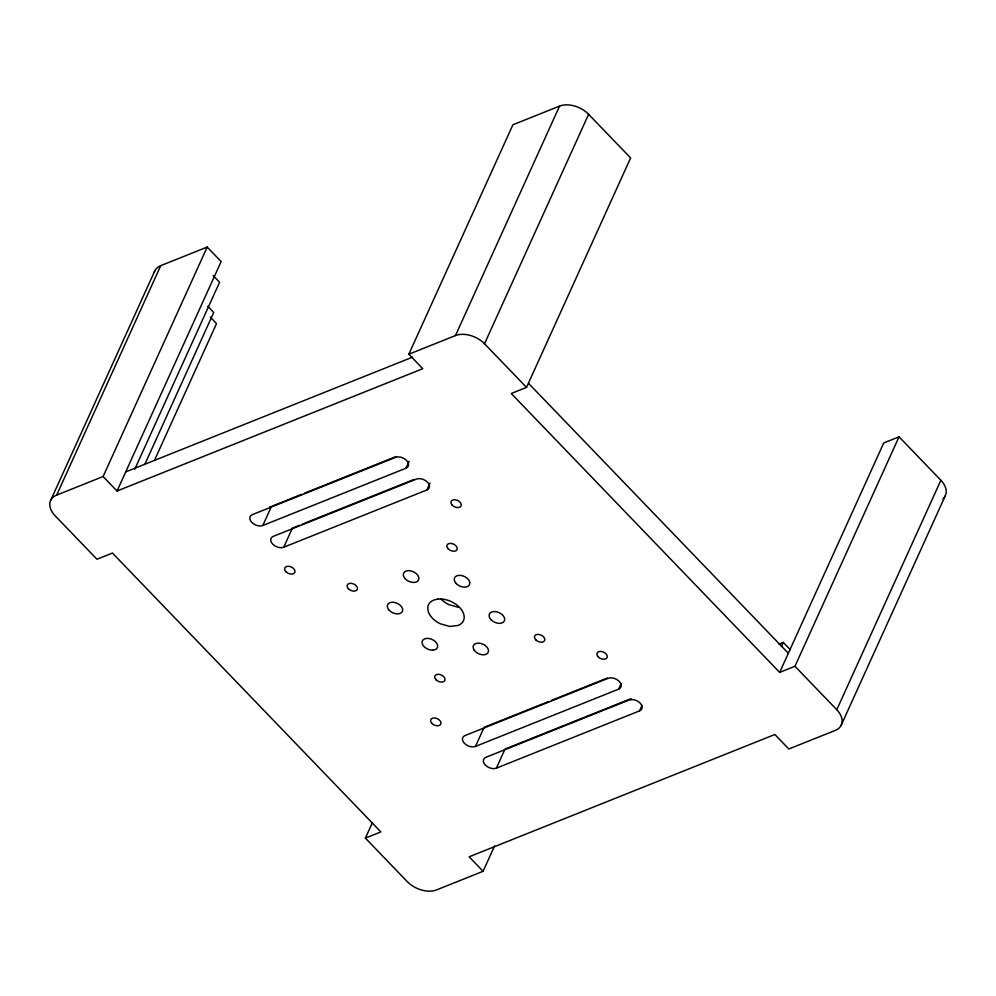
<?xml version="1.0" encoding="UTF-8"?>
<svg xmlns="http://www.w3.org/2000/svg" width="996" height="996" viewBox="0 0 996 996"><rect width="100%" height="100%" fill="white"/><g stroke="black" fill="none" stroke-linecap="round" stroke-linejoin="round"><path stroke-width="1.49" d="M50.796 500.141L154.878 270.688M56.66 495.099L160.742 265.646L207.193 247.07L221.137 261.562L117.042 491.016L103.098 476.524L56.66 495.099A21.962 14.143 24.4 0 0 55.129 515.779L96.961 559.242L112.436 553.054L380.87 831.921L365.383 838.122L407.215 881.585A21.962 14.143 24.4 0 0 436.646 889.876L483.085 871.301L494.651 845.803M103.098 476.524L207.193 247.07M134.784 469.203L219.593 282.242L213.156 275.556M144.731 464.559L213.729 312.483L207.753 306.27M154.405 460.526L216.53 323.6L210.256 317.077M262.807 525.502L405.995 468.22A8.229 5.304 24.4 0 0 406.58 460.463A8.229 5.304 24.4 0 0 395.537 457.351L252.349 514.633A8.229 5.304 24.4 0 0 251.776 522.39A8.229 5.304 24.4 0 0 262.807 525.502L271.485 506.379A8.229 5.304 24.4 0 1 269.804 506.802M283.723 547.24L426.911 489.957A8.229 5.304 24.4 0 0 427.496 482.201A8.229 5.304 24.4 0 0 416.453 479.088L273.265 536.371A8.229 5.304 24.4 0 0 272.692 544.127A8.229 5.304 24.4 0 0 283.723 547.24L292.401 528.117L299.559 525.253M117.042 491.016L422.777 368.707L408.833 354.215L512.915 124.761L559.553 106.111A21.688 13.969 24.4 0 1 588.611 114.303L630.617 157.941L526.523 387.394L511.247 393.507L779.669 672.387L794.957 666.274L899.039 436.821L940.871 480.271A21.962 14.143 24.4 0 1 942.863 498.859M408.833 354.215L455.471 335.565L559.553 106.111M405.995 468.22L409.095 461.397M526.523 387.394L484.517 343.757L588.611 114.303M426.911 489.957L430.011 483.122M365.383 838.122L372.454 822.534M475.453 746.427L618.653 689.145A8.229 5.304 24.4 0 0 619.226 681.389A8.229 5.304 24.4 0 0 608.195 678.288L464.995 735.571A8.229 5.304 24.4 0 0 464.422 743.315A8.229 5.304 24.4 0 0 475.453 746.427L484.131 727.304L548.572 701.533M496.369 768.165L639.569 710.883A8.229 5.304 24.4 0 0 641.3 704.608A8.229 5.304 24.4 0 0 632.709 699.578L629.111 700.014L485.911 757.296A8.229 5.304 24.4 0 0 485.338 765.053A8.229 5.304 24.4 0 0 496.369 768.165L505.047 749.042L631.053 698.632M618.653 689.145L621.13 683.679M639.569 710.883L642.047 705.417M781.399 646.504L783.254 642.408L790.276 649.691M779.669 672.387L883.751 442.934L899.039 436.821M483.085 871.301L469.141 856.809L774.863 734.5L788.807 748.992L835.258 730.417A21.962 14.143 24.4 0 0 836.789 709.737L940.871 480.271M841.122 725.374L945.204 495.921M125.72 471.892L412.705 357.091M272.916 505.806L301.551 494.352M304.415 493.207L396.059 456.542M302.423 524.108L414.112 479.425M551.435 700.387L607.274 678.052M778.947 644.138L783.254 642.408M458.421 607.323L448.997 604.672A19.21 12.375 24.4 0 1 441.091 599.057M528.54 383.348L788.346 653.264M794.957 666.274L836.789 709.737M455.471 335.565A21.688 13.969 24.4 0 1 484.517 343.757M154.206 272.418A21.962 14.143 24.4 0 1 160.742 265.646M437.68 599.106L433.758 600.078A19.21 12.375 24.4 0 0 427.757 607.622L428.131 611.108A19.21 12.375 24.4 0 0 440.332 623.795L449.756 626.447L458.16 625.438A19.21 12.375 24.4 0 0 455.882 604.248L451.586 601.733A19.21 12.375 24.4 0 0 437.68 599.106M432.563 650.176L430.583 650.015A8.229 5.304 24.4 0 1 422.416 640.789A8.229 5.304 24.4 0 1 434.879 641.2L436.26 642.619A8.229 5.304 24.4 0 1 432.563 650.176M474.096 650.039A8.13 5.229 24.4 0 0 487.455 653.413A8.13 5.229 24.4 0 0 480.906 643.478A8.13 5.229 24.4 0 0 474.096 650.039M404.862 578.39A8.229 5.304 24.4 0 0 418.295 580.481A8.229 5.304 24.4 0 0 410.128 570.758A8.229 5.304 24.4 0 0 404.862 578.39M456.243 583.569A8.229 5.304 24.4 0 0 469.477 584.789A8.229 5.304 24.4 0 0 460.413 575.377A8.229 5.304 24.4 0 0 456.243 583.569M491.103 619.786A8.229 5.304 24.4 0 0 504.337 621.006A8.229 5.304 24.4 0 0 495.273 611.594A8.229 5.304 24.4 0 0 491.103 619.786M389.287 610.349A8.117 5.229 24.4 0 0 402.334 611.556A8.117 5.229 24.4 0 0 393.408 602.281A8.117 5.229 24.4 0 0 389.287 610.349M598.223 656.874A5.49 3.536 24.4 0 0 607.05 657.696A5.49 3.536 24.4 0 0 601.011 651.421A5.49 3.536 24.4 0 0 598.223 656.874M452.246 505.209A5.49 3.536 24.4 0 0 461.061 506.03A5.49 3.536 24.4 0 0 455.023 499.755A5.49 3.536 24.4 0 0 452.246 505.209M285.952 571.741A5.49 3.536 24.4 0 0 294.779 572.551A5.49 3.536 24.4 0 0 288.74 566.276A5.49 3.536 24.4 0 0 285.952 571.741M431.928 723.407A5.49 3.536 24.4 0 0 440.755 724.217A5.49 3.536 24.4 0 0 434.717 717.942A5.49 3.536 24.4 0 0 431.928 723.407M535.773 639.843A5.49 3.536 24.4 0 0 544.588 640.665A5.49 3.536 24.4 0 0 538.55 634.39A5.49 3.536 24.4 0 0 535.773 639.843M348.401 588.76A5.49 3.536 24.4 0 0 357.228 589.582A5.49 3.536 24.4 0 0 351.19 583.307A5.49 3.536 24.4 0 0 348.401 588.76M448.175 548.846A5.49 3.536 24.4 0 0 457.002 549.668A5.49 3.536 24.4 0 0 450.964 543.393A5.49 3.536 24.4 0 0 448.175 548.846M435.999 679.758A5.49 3.536 24.4 0 0 444.814 680.579A5.49 3.536 24.4 0 0 438.775 674.304A5.49 3.536 24.4 0 0 435.999 679.758"/></g></svg>
